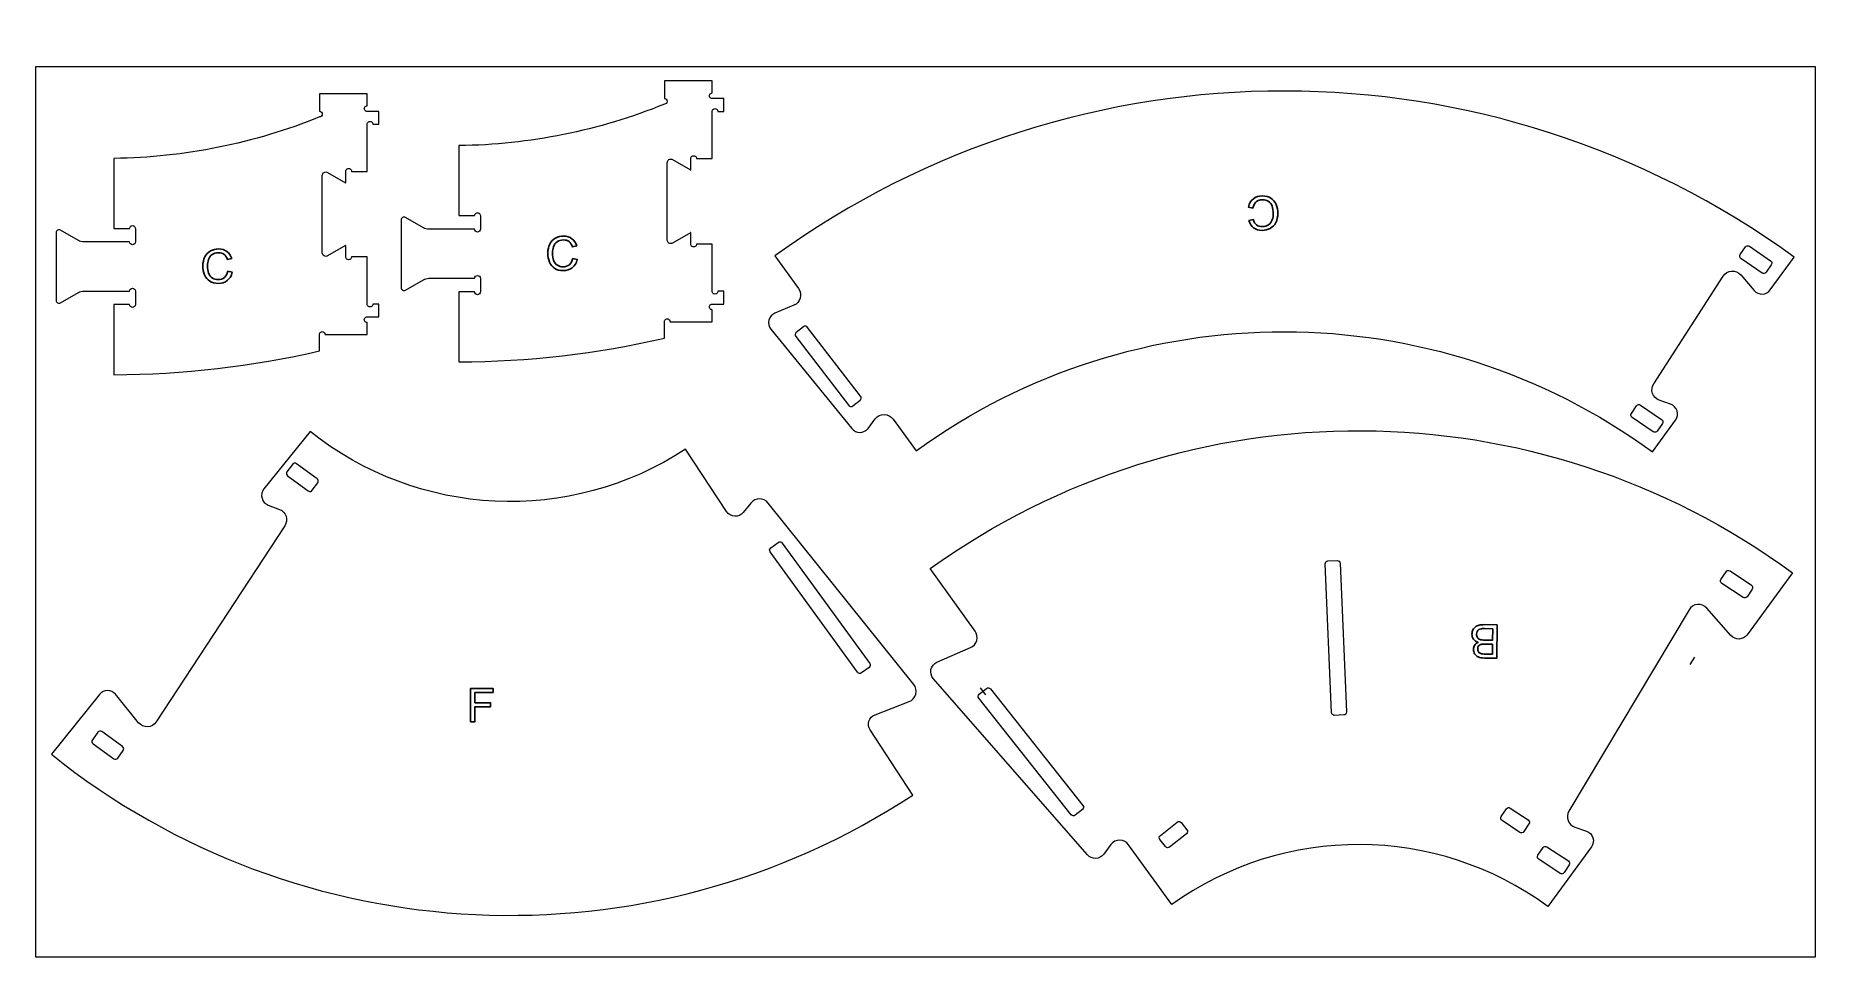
# Model space of a CAD drawing. Header units: centimetres. Extents: x -1475 to -1225, y -1469 to -1338.
import ezdxf

# ---------------------------------------------------------------- set-up
doc = ezdxf.new("R2010")
doc.units = ezdxf.units.CM
doc.header["$MEASUREMENT"] = 0
for name, color, linetype in [('decoupe', 7, 'Continuous'), ('lettres', 7, 'Continuous'), ('planche', 7, 'Continuous'), ('trous', 7, 'Continuous')]:
    doc.layers.add(name, color=color, linetype=linetype)

msp = doc.modelspace()

# ---------------------------------------------------------------- linework, layer by layer
at = {"layer": 'decoupe', "color": 5, "lineweight": 9}
for points, knots in [([(-1233.57813, -1373.92098), (-1233.57813, -1373.92098), (-1235.45467, -1371.72755), (-1235.45467, -1371.72755), (-1235.77301, -1371.35544), (-1236.24844, -1371.15568), (-1236.73706, -1371.18874), (-1237.22569, -1371.2218), (-1237.66987, -1371.48382), (-1237.9352, -1371.89537), (-1237.9352, -1371.89537), (-1247.68501, -1387.0205), (-1247.68501, -1387.0205), (-1247.94184, -1387.41894), (-1248.00232, -1387.91302), (-1247.84895, -1388.36159), (-1247.69558, -1388.81017), (-1247.34549, -1389.16396), (-1246.89848, -1389.32186), (-1246.89848, -1389.32186), (-1245.30577, -1389.8843), (-1245.30577, -1389.8843), (-1244.87397, -1390.03684), (-1244.53956, -1390.38445), (-1244.40383, -1390.82185), (-1244.26811, -1391.25936), (-1244.34704, -1391.73518), (-1244.61673, -1392.10536), (-1244.61673, -1392.10536), (-1247.86106, -1396.55869), (-1247.86106, -1396.55869), (-1278.67908, -1374.13394), (-1320.42539, -1374.07994), (-1351.30133, -1396.42488), (-1351.30133, -1396.42488), (-1354.53413, -1391.96317), (-1354.53413, -1391.96317), (-1354.82142, -1391.56671), (-1355.27913, -1391.32932), (-1355.76864, -1391.32276), (-1356.25814, -1391.3162), (-1356.72203, -1391.54136), (-1357.01975, -1391.9301), (-1357.01975, -1391.9301), (-1358.04686, -1393.27088), (-1358.04686, -1393.27088), (-1358.31653, -1393.62294), (-1358.73253, -1393.83224), (-1359.17592, -1393.83899), (-1359.61943, -1393.84574), (-1360.04152, -1393.64918), (-1360.3218, -1393.30547), (-1360.3218, -1393.30547), (-1371.69366, -1379.35896), (-1371.69366, -1379.35896), (-1371.98321, -1379.00385), (-1372.08787, -1378.53291), (-1371.9761, -1378.08863), (-1371.86422, -1377.64446), (-1371.54899, -1377.2791), (-1371.12594, -1377.10351), (-1371.12594, -1377.10351), (-1368.46003, -1375.99664), (-1368.46003, -1375.99664), (-1368.02199, -1375.81479), (-1367.69142, -1375.44248), (-1367.56267, -1374.98613), (-1367.4338, -1374.5299), (-1367.52101, -1374.0397), (-1367.79914, -1373.65568), (-1367.79914, -1373.65568), (-1371.13308, -1369.05441), (-1371.13308, -1369.05441), (-1328.39683, -1338.12626), (-1270.61465, -1338.201), (-1227.95857, -1369.23973), (-1227.95857, -1369.23973), (-1231.3044, -1373.83224), (-1231.3044, -1373.83224), (-1231.5656, -1374.19082), (-1231.9765, -1374.41), (-1232.41978, -1374.42732), (-1232.86296, -1374.44464), (-1233.28983, -1374.25807), (-1233.57813, -1373.92098)], [0, 0, 0, 0, 0.035714286, 0.035714286, 0.035714286, 0.071428571, 0.071428571, 0.071428571, 0.107142857, 0.107142857, 0.107142857, 0.142857143, 0.142857143, 0.142857143, 0.178571429, 0.178571429, 0.178571429, 0.214285714, 0.214285714, 0.214285714, 0.25, 0.25, 0.25, 0.285714286, 0.285714286, 0.285714286, 0.321428571, 0.321428571, 0.321428571, 0.357142857, 0.357142857, 0.357142857, 0.392857143, 0.392857143, 0.392857143, 0.428571429, 0.428571429, 0.428571429, 0.464285714, 0.464285714, 0.464285714, 0.5, 0.5, 0.5, 0.535714286, 0.535714286, 0.535714286, 0.571428571, 0.571428571, 0.571428571, 0.607142857, 0.607142857, 0.607142857, 0.642857143, 0.642857143, 0.642857143, 0.678571429, 0.678571429, 0.678571429, 0.714285714, 0.714285714, 0.714285714, 0.75, 0.75, 0.75, 0.785714286, 0.785714286, 0.785714286, 0.821428571, 0.821428571, 0.821428571, 0.857142857, 0.857142857, 0.857142857, 0.892857143, 0.892857143, 0.892857143, 0.928571429, 0.928571429, 0.928571429, 0.964285714, 0.964285714, 0.964285714, 1, 1, 1, 1]), ([(-1412.49992, -1365.30518), (-1412.49992, -1365.30518), (-1412.49992, -1363.40512), (-1412.49992, -1363.40512), (-1412.49992, -1363.2622), (-1412.57614, -1363.13021), (-1412.69988, -1363.05876), (-1412.82363, -1362.9873), (-1412.97607, -1362.9873), (-1413.09981, -1363.05876), (-1413.22367, -1363.13021), (-1413.29989, -1363.2622), (-1413.29989, -1363.40512), (-1413.29989, -1363.40512), (-1415.49984, -1363.40512), (-1415.49984, -1363.40512), (-1415.49984, -1363.40512), (-1415.49984, -1353.57147), (-1415.49984, -1353.57147), (-1405.60391, -1353.45517), (-1395.81779, -1351.48214), (-1386.64991, -1347.75487), (-1386.42904, -1347.75487), (-1386.24987, -1347.57582), (-1386.24987, -1347.35495), (-1386.24987, -1347.13395), (-1386.42904, -1346.9549), (-1386.64991, -1346.9549), (-1386.64991, -1346.9549), (-1386.64991, -1344.49945), (-1386.64991, -1344.49945), (-1386.64991, -1344.49945), (-1379.93586, -1344.49945), (-1379.93586, -1344.49945), (-1379.93586, -1344.49945), (-1379.93586, -1346.17945), (-1379.93586, -1346.17945), (-1380.07877, -1346.17945), (-1380.21077, -1346.25567), (-1380.28222, -1346.37953), (-1380.35368, -1346.50327), (-1380.35368, -1346.65571), (-1380.28222, -1346.77946), (-1380.21077, -1346.9032), (-1380.07877, -1346.97953), (-1379.93586, -1346.97953), (-1379.93586, -1346.97953), (-1378.28584, -1346.97953), (-1378.28584, -1346.97953), (-1378.28584, -1346.97953), (-1378.28584, -1348.77944), (-1378.28584, -1348.77944), (-1378.28584, -1348.77944), (-1379.13589, -1348.77944), (-1379.13589, -1348.77944), (-1379.13589, -1348.63652), (-1379.21211, -1348.50453), (-1379.33585, -1348.43307), (-1379.4596, -1348.36162), (-1379.61204, -1348.36162), (-1379.73578, -1348.43307), (-1379.85964, -1348.50453), (-1379.93586, -1348.63652), (-1379.93586, -1348.77944), (-1379.93586, -1348.77944), (-1379.93586, -1355.39949), (-1379.93586, -1355.39949), (-1379.93586, -1355.39949), (-1382.13581, -1355.39949), (-1382.13581, -1355.39949), (-1382.13581, -1355.25658), (-1382.21203, -1355.12447), (-1382.33577, -1355.05301), (-1382.45963, -1354.98156), (-1382.61207, -1354.98156), (-1382.73581, -1355.05301), (-1382.85956, -1355.12447), (-1382.93578, -1355.25658), (-1382.93578, -1355.39949), (-1382.93578, -1355.39949), (-1382.93578, -1357.01768), (-1382.93578, -1357.01768), (-1382.93578, -1357.01768), (-1382.95994, -1357.00466), (-1382.95994, -1357.00466), (-1382.95994, -1357.00466), (-1382.98388, -1356.99118), (-1382.98388, -1356.99118), (-1382.98388, -1356.99118), (-1385.49998, -1355.53857), (-1385.49998, -1355.53857), (-1385.65463, -1355.44922), (-1385.84518, -1355.44922), (-1385.99995, -1355.53857), (-1386.15459, -1355.62781), (-1386.24987, -1355.79291), (-1386.24987, -1355.97161), (-1386.24987, -1355.97161), (-1386.24987, -1366.82739), (-1386.24987, -1366.82739), (-1386.24987, -1367.00597), (-1386.15459, -1367.17108), (-1385.99995, -1367.26031), (-1385.84518, -1367.34966), (-1385.65463, -1367.34966), (-1385.49998, -1367.26031), (-1385.49998, -1367.26031), (-1382.98388, -1365.8077), (-1382.98388, -1365.8077), (-1382.98388, -1365.8077), (-1382.95994, -1365.79422), (-1382.95994, -1365.79422), (-1382.95994, -1365.79422), (-1382.93578, -1365.78121), (-1382.93578, -1365.78121), (-1382.93578, -1365.78121), (-1382.93578, -1367.39939), (-1382.93578, -1367.39939), (-1382.93578, -1367.5423), (-1382.85956, -1367.67441), (-1382.73581, -1367.74587), (-1382.61207, -1367.81733), (-1382.45963, -1367.81733), (-1382.33589, -1367.74587), (-1382.21203, -1367.67441), (-1382.13581, -1367.5423), (-1382.13581, -1367.39939), (-1382.13581, -1367.39939), (-1379.93586, -1367.39939), (-1379.93586, -1367.39939), (-1379.93586, -1367.39939), (-1379.93586, -1374.01945), (-1379.93586, -1374.01945), (-1379.93586, -1374.16236), (-1379.85964, -1374.29435), (-1379.73578, -1374.36581), (-1379.61204, -1374.43727), (-1379.4596, -1374.43727), (-1379.33585, -1374.36581), (-1379.21211, -1374.29435), (-1379.13589, -1374.16236), (-1379.13589, -1374.01945), (-1379.13589, -1374.01945), (-1378.28584, -1374.01945), (-1378.28584, -1374.01945), (-1378.28584, -1374.01945), (-1378.28584, -1375.81947), (-1378.28584, -1375.81947), (-1378.28584, -1375.81947), (-1379.93586, -1375.81947), (-1379.93586, -1375.81947), (-1380.07877, -1375.81947), (-1380.21077, -1375.89569), (-1380.28222, -1376.01943), (-1380.35368, -1376.14317), (-1380.35368, -1376.29561), (-1380.28222, -1376.41947), (-1380.21077, -1376.54321), (-1380.07877, -1376.61944), (-1379.93586, -1376.61944), (-1379.93586, -1376.61944), (-1379.93586, -1378.29943), (-1379.93586, -1378.29943), (-1379.93586, -1378.29943), (-1385.84994, -1378.29943), (-1385.84994, -1378.29943), (-1385.84994, -1378.15652), (-1385.92616, -1378.02441), (-1386.04991, -1377.95295), (-1386.17365, -1377.88149), (-1386.32621, -1377.88149), (-1386.44995, -1377.95295), (-1386.57369, -1378.02441), (-1386.64991, -1378.15652), (-1386.64991, -1378.29943), (-1386.64991, -1378.29943), (-1386.64991, -1380.59686), (-1386.64991, -1380.59686), (-1396.11094, -1382.78867), (-1405.78831, -1383.90956), (-1415.49984, -1383.93861), (-1415.49984, -1383.93861), (-1415.49984, -1374.10508), (-1415.49984, -1374.10508), (-1415.49984, -1374.10508), (-1413.29989, -1374.10508), (-1413.29989, -1374.10508), (-1413.29989, -1374.32596), (-1413.12073, -1374.50512), (-1412.89985, -1374.50512), (-1412.67897, -1374.50512), (-1412.49992, -1374.32607), (-1412.49992, -1374.10508), (-1412.49992, -1374.10508), (-1412.49992, -1372.20514), (-1412.49992, -1372.20514), (-1412.49992, -1371.98414), (-1412.67897, -1371.80509), (-1412.89985, -1371.80509), (-1413.12073, -1371.80509), (-1413.29989, -1371.98414), (-1413.29989, -1372.20514), (-1413.29989, -1372.20514), (-1419.74799, -1372.20514), (-1419.74799, -1372.20514), (-1420.01127, -1372.20514), (-1420.26991, -1372.27439), (-1420.49788, -1372.40603), (-1420.49788, -1372.40603), (-1423.01398, -1373.85864), (-1423.01398, -1373.85864), (-1423.13772, -1373.9301), (-1423.29016, -1373.9301), (-1423.4139, -1373.85864), (-1423.53776, -1373.78718), (-1423.61398, -1373.65519), (-1423.61398, -1373.51228), (-1423.61398, -1373.51228), (-1423.61398, -1363.99792), (-1423.61398, -1363.99792), (-1423.61398, -1363.85501), (-1423.53776, -1363.72301), (-1423.4139, -1363.65156), (-1423.29016, -1363.5801), (-1423.13772, -1363.5801), (-1423.01398, -1363.65156), (-1423.01398, -1363.65156), (-1420.49788, -1365.10417), (-1420.49788, -1365.10417), (-1420.26991, -1365.23581), (-1420.01127, -1365.30506), (-1419.74799, -1365.30506), (-1419.74799, -1365.30506), (-1415.64984, -1365.30506), (-1415.64984, -1365.30506), (-1415.64984, -1365.30506), (-1413.29989, -1365.30506), (-1413.29989, -1365.30506), (-1413.29989, -1365.52606), (-1413.12073, -1365.7051), (-1412.89985, -1365.7051), (-1412.67897, -1365.7051), (-1412.49992, -1365.52606), (-1412.49992, -1365.30518)], [0, 0, 0, 0, 0.012345679, 0.012345679, 0.012345679, 0.024691358, 0.024691358, 0.024691358, 0.037037037, 0.037037037, 0.037037037, 0.049382716, 0.049382716, 0.049382716, 0.061728395, 0.061728395, 0.061728395, 0.074074074, 0.074074074, 0.074074074, 0.086419753, 0.086419753, 0.086419753, 0.098765432, 0.098765432, 0.098765432, 0.111111111, 0.111111111, 0.111111111, 0.12345679, 0.12345679, 0.12345679, 0.135802469, 0.135802469, 0.135802469, 0.148148148, 0.148148148, 0.148148148, 0.160493827, 0.160493827, 0.160493827, 0.172839506, 0.172839506, 0.172839506, 0.185185185, 0.185185185, 0.185185185, 0.197530864, 0.197530864, 0.197530864, 0.209876543, 0.209876543, 0.209876543, 0.222222222, 0.222222222, 0.222222222, 0.234567901, 0.234567901, 0.234567901, 0.24691358, 0.24691358, 0.24691358, 0.259259259, 0.259259259, 0.259259259, 0.271604938, 0.271604938, 0.271604938, 0.283950617, 0.283950617, 0.283950617, 0.296296296, 0.296296296, 0.296296296, 0.308641975, 0.308641975, 0.308641975, 0.320987654, 0.320987654, 0.320987654, 0.333333333, 0.333333333, 0.333333333, 0.345679012, 0.345679012, 0.345679012, 0.358024691, 0.358024691, 0.358024691, 0.37037037, 0.37037037, 0.37037037, 0.382716049, 0.382716049, 0.382716049, 0.395061728, 0.395061728, 0.395061728, 0.407407407, 0.407407407, 0.407407407, 0.419753086, 0.419753086, 0.419753086, 0.432098765, 0.432098765, 0.432098765, 0.444444444, 0.444444444, 0.444444444, 0.456790123, 0.456790123, 0.456790123, 0.469135802, 0.469135802, 0.469135802, 0.481481481, 0.481481481, 0.481481481, 0.49382716, 0.49382716, 0.49382716, 0.50617284, 0.50617284, 0.50617284, 0.518518519, 0.518518519, 0.518518519, 0.530864198, 0.530864198, 0.530864198, 0.543209877, 0.543209877, 0.543209877, 0.555555556, 0.555555556, 0.555555556, 0.567901235, 0.567901235, 0.567901235, 0.580246914, 0.580246914, 0.580246914, 0.592592593, 0.592592593, 0.592592593, 0.604938272, 0.604938272, 0.604938272, 0.617283951, 0.617283951, 0.617283951, 0.62962963, 0.62962963, 0.62962963, 0.641975309, 0.641975309, 0.641975309, 0.654320988, 0.654320988, 0.654320988, 0.666666667, 0.666666667, 0.666666667, 0.679012346, 0.679012346, 0.679012346, 0.691358025, 0.691358025, 0.691358025, 0.703703704, 0.703703704, 0.703703704, 0.716049383, 0.716049383, 0.716049383, 0.728395062, 0.728395062, 0.728395062, 0.740740741, 0.740740741, 0.740740741, 0.75308642, 0.75308642, 0.75308642, 0.765432099, 0.765432099, 0.765432099, 0.777777778, 0.777777778, 0.777777778, 0.790123457, 0.790123457, 0.790123457, 0.802469136, 0.802469136, 0.802469136, 0.814814815, 0.814814815, 0.814814815, 0.827160494, 0.827160494, 0.827160494, 0.839506173, 0.839506173, 0.839506173, 0.851851852, 0.851851852, 0.851851852, 0.864197531, 0.864197531, 0.864197531, 0.87654321, 0.87654321, 0.87654321, 0.888888889, 0.888888889, 0.888888889, 0.901234568, 0.901234568, 0.901234568, 0.913580247, 0.913580247, 0.913580247, 0.925925926, 0.925925926, 0.925925926, 0.938271605, 0.938271605, 0.938271605, 0.950617284, 0.950617284, 0.950617284, 0.962962963, 0.962962963, 0.962962963, 0.975308642, 0.975308642, 0.975308642, 0.987654321, 0.987654321, 0.987654321, 1, 1, 1, 1]), ([(-1460.95948, -1367.10181), (-1460.95948, -1367.10181), (-1460.95948, -1365.20175), (-1460.95948, -1365.20175), (-1460.95948, -1365.05883), (-1461.0357, -1364.92684), (-1461.15944, -1364.85539), (-1461.28319, -1364.78393), (-1461.43563, -1364.78393), (-1461.55937, -1364.85539), (-1461.68323, -1364.92684), (-1461.75945, -1365.05883), (-1461.75945, -1365.20175), (-1461.75945, -1365.20175), (-1463.9594, -1365.20175), (-1463.9594, -1365.20175), (-1463.9594, -1365.20175), (-1463.9594, -1355.3681), (-1463.9594, -1355.3681), (-1454.06347, -1355.2518), (-1444.27735, -1353.27877), (-1435.10947, -1349.5515), (-1434.8886, -1349.5515), (-1434.70943, -1349.37245), (-1434.70943, -1349.15158), (-1434.70943, -1348.93058), (-1434.8886, -1348.75153), (-1435.10947, -1348.75153), (-1435.10947, -1348.75153), (-1435.10947, -1346.29608), (-1435.10947, -1346.29608), (-1435.10947, -1346.29608), (-1428.39542, -1346.29608), (-1428.39542, -1346.29608), (-1428.39542, -1346.29608), (-1428.39542, -1347.97608), (-1428.39542, -1347.97608), (-1428.53833, -1347.97608), (-1428.67033, -1348.0523), (-1428.74178, -1348.17616), (-1428.81324, -1348.2999), (-1428.81324, -1348.45234), (-1428.74178, -1348.57609), (-1428.67033, -1348.69983), (-1428.53833, -1348.77616), (-1428.39542, -1348.77616), (-1428.39542, -1348.77616), (-1426.7454, -1348.77616), (-1426.7454, -1348.77616), (-1426.7454, -1348.77616), (-1426.7454, -1350.57607), (-1426.7454, -1350.57607), (-1426.7454, -1350.57607), (-1427.59545, -1350.57607), (-1427.59545, -1350.57607), (-1427.59545, -1350.43315), (-1427.67167, -1350.30116), (-1427.79541, -1350.2297), (-1427.91916, -1350.15825), (-1428.0716, -1350.15825), (-1428.19534, -1350.2297), (-1428.3192, -1350.30116), (-1428.39542, -1350.43315), (-1428.39542, -1350.57607), (-1428.39542, -1350.57607), (-1428.39542, -1357.19612), (-1428.39542, -1357.19612), (-1428.39542, -1357.19612), (-1430.59537, -1357.19612), (-1430.59537, -1357.19612), (-1430.59537, -1357.05321), (-1430.67159, -1356.9211), (-1430.79533, -1356.84964), (-1430.91919, -1356.77819), (-1431.07163, -1356.77819), (-1431.19537, -1356.84964), (-1431.31912, -1356.9211), (-1431.39534, -1357.05321), (-1431.39534, -1357.19612), (-1431.39534, -1357.19612), (-1431.39534, -1358.81431), (-1431.39534, -1358.81431), (-1431.39534, -1358.81431), (-1431.4195, -1358.80129), (-1431.4195, -1358.80129), (-1431.4195, -1358.80129), (-1431.44344, -1358.78781), (-1431.44344, -1358.78781), (-1431.44344, -1358.78781), (-1433.95954, -1357.3352), (-1433.95954, -1357.3352), (-1434.11419, -1357.24585), (-1434.30474, -1357.24585), (-1434.45951, -1357.3352), (-1434.61415, -1357.42444), (-1434.70943, -1357.58954), (-1434.70943, -1357.76824), (-1434.70943, -1357.76824), (-1434.70943, -1368.62402), (-1434.70943, -1368.62402), (-1434.70943, -1368.8026), (-1434.61415, -1368.96771), (-1434.45951, -1369.05694), (-1434.30474, -1369.14629), (-1434.11419, -1369.14629), (-1433.95954, -1369.05694), (-1433.95954, -1369.05694), (-1431.44344, -1367.60433), (-1431.44344, -1367.60433), (-1431.44344, -1367.60433), (-1431.4195, -1367.59085), (-1431.4195, -1367.59085), (-1431.4195, -1367.59085), (-1431.39534, -1367.57784), (-1431.39534, -1367.57784), (-1431.39534, -1367.57784), (-1431.39534, -1369.19602), (-1431.39534, -1369.19602), (-1431.39534, -1369.33893), (-1431.31912, -1369.47104), (-1431.19537, -1369.5425), (-1431.07163, -1369.61396), (-1430.91919, -1369.61396), (-1430.79545, -1369.5425), (-1430.67159, -1369.47104), (-1430.59537, -1369.33893), (-1430.59537, -1369.19602), (-1430.59537, -1369.19602), (-1428.39542, -1369.19602), (-1428.39542, -1369.19602), (-1428.39542, -1369.19602), (-1428.39542, -1375.81608), (-1428.39542, -1375.81608), (-1428.39542, -1375.95899), (-1428.3192, -1376.09098), (-1428.19534, -1376.16244), (-1428.0716, -1376.2339), (-1427.91916, -1376.2339), (-1427.79541, -1376.16244), (-1427.67167, -1376.09098), (-1427.59545, -1375.95899), (-1427.59545, -1375.81608), (-1427.59545, -1375.81608), (-1426.7454, -1375.81608), (-1426.7454, -1375.81608), (-1426.7454, -1375.81608), (-1426.7454, -1377.6161), (-1426.7454, -1377.6161), (-1426.7454, -1377.6161), (-1428.39542, -1377.6161), (-1428.39542, -1377.6161), (-1428.53833, -1377.6161), (-1428.67033, -1377.69232), (-1428.74178, -1377.81606), (-1428.81324, -1377.9398), (-1428.81324, -1378.09224), (-1428.74178, -1378.2161), (-1428.67033, -1378.33984), (-1428.53833, -1378.41607), (-1428.39542, -1378.41607), (-1428.39542, -1378.41607), (-1428.39542, -1380.09606), (-1428.39542, -1380.09606), (-1428.39542, -1380.09606), (-1434.3095, -1380.09606), (-1434.3095, -1380.09606), (-1434.3095, -1379.95315), (-1434.38572, -1379.82104), (-1434.50947, -1379.74958), (-1434.63321, -1379.67812), (-1434.78577, -1379.67812), (-1434.90951, -1379.74958), (-1435.03325, -1379.82104), (-1435.10947, -1379.95315), (-1435.10947, -1380.09606), (-1435.10947, -1380.09606), (-1435.10947, -1382.39349), (-1435.10947, -1382.39349), (-1444.5705, -1384.5853), (-1454.24787, -1385.70619), (-1463.9594, -1385.73524), (-1463.9594, -1385.73524), (-1463.9594, -1375.90171), (-1463.9594, -1375.90171), (-1463.9594, -1375.90171), (-1461.75945, -1375.90171), (-1461.75945, -1375.90171), (-1461.75945, -1376.12259), (-1461.58029, -1376.30175), (-1461.35941, -1376.30175), (-1461.13853, -1376.30175), (-1460.95948, -1376.1227), (-1460.95948, -1375.90171), (-1460.95948, -1375.90171), (-1460.95948, -1374.00177), (-1460.95948, -1374.00177), (-1460.95948, -1373.78077), (-1461.13853, -1373.60172), (-1461.35941, -1373.60172), (-1461.58029, -1373.60172), (-1461.75945, -1373.78077), (-1461.75945, -1374.00177), (-1461.75945, -1374.00177), (-1468.20755, -1374.00177), (-1468.20755, -1374.00177), (-1468.47083, -1374.00177), (-1468.72947, -1374.07102), (-1468.95744, -1374.20266), (-1468.95744, -1374.20266), (-1471.47354, -1375.65527), (-1471.47354, -1375.65527), (-1471.59728, -1375.72673), (-1471.74972, -1375.72673), (-1471.87346, -1375.65527), (-1471.99732, -1375.58381), (-1472.07354, -1375.45182), (-1472.07354, -1375.30891), (-1472.07354, -1375.30891), (-1472.07354, -1365.79455), (-1472.07354, -1365.79455), (-1472.07354, -1365.65164), (-1471.99732, -1365.51964), (-1471.87346, -1365.44819), (-1471.74972, -1365.37673), (-1471.59728, -1365.37673), (-1471.47354, -1365.44819), (-1471.47354, -1365.44819), (-1468.95744, -1366.9008), (-1468.95744, -1366.9008), (-1468.72947, -1367.03244), (-1468.47083, -1367.10169), (-1468.20755, -1367.10169), (-1468.20755, -1367.10169), (-1464.1094, -1367.10169), (-1464.1094, -1367.10169), (-1464.1094, -1367.10169), (-1461.75945, -1367.10169), (-1461.75945, -1367.10169), (-1461.75945, -1367.32269), (-1461.58029, -1367.50173), (-1461.35941, -1367.50173), (-1461.13853, -1367.50173), (-1460.95948, -1367.32269), (-1460.95948, -1367.10181)], [0, 0, 0, 0, 0.012345679, 0.012345679, 0.012345679, 0.024691358, 0.024691358, 0.024691358, 0.037037037, 0.037037037, 0.037037037, 0.049382716, 0.049382716, 0.049382716, 0.061728395, 0.061728395, 0.061728395, 0.074074074, 0.074074074, 0.074074074, 0.086419753, 0.086419753, 0.086419753, 0.098765432, 0.098765432, 0.098765432, 0.111111111, 0.111111111, 0.111111111, 0.12345679, 0.12345679, 0.12345679, 0.135802469, 0.135802469, 0.135802469, 0.148148148, 0.148148148, 0.148148148, 0.160493827, 0.160493827, 0.160493827, 0.172839506, 0.172839506, 0.172839506, 0.185185185, 0.185185185, 0.185185185, 0.197530864, 0.197530864, 0.197530864, 0.209876543, 0.209876543, 0.209876543, 0.222222222, 0.222222222, 0.222222222, 0.234567901, 0.234567901, 0.234567901, 0.24691358, 0.24691358, 0.24691358, 0.259259259, 0.259259259, 0.259259259, 0.271604938, 0.271604938, 0.271604938, 0.283950617, 0.283950617, 0.283950617, 0.296296296, 0.296296296, 0.296296296, 0.308641975, 0.308641975, 0.308641975, 0.320987654, 0.320987654, 0.320987654, 0.333333333, 0.333333333, 0.333333333, 0.345679012, 0.345679012, 0.345679012, 0.358024691, 0.358024691, 0.358024691, 0.37037037, 0.37037037, 0.37037037, 0.382716049, 0.382716049, 0.382716049, 0.395061728, 0.395061728, 0.395061728, 0.407407407, 0.407407407, 0.407407407, 0.419753086, 0.419753086, 0.419753086, 0.432098765, 0.432098765, 0.432098765, 0.444444444, 0.444444444, 0.444444444, 0.456790123, 0.456790123, 0.456790123, 0.469135802, 0.469135802, 0.469135802, 0.481481481, 0.481481481, 0.481481481, 0.49382716, 0.49382716, 0.49382716, 0.50617284, 0.50617284, 0.50617284, 0.518518519, 0.518518519, 0.518518519, 0.530864198, 0.530864198, 0.530864198, 0.543209877, 0.543209877, 0.543209877, 0.555555556, 0.555555556, 0.555555556, 0.567901235, 0.567901235, 0.567901235, 0.580246914, 0.580246914, 0.580246914, 0.592592593, 0.592592593, 0.592592593, 0.604938272, 0.604938272, 0.604938272, 0.617283951, 0.617283951, 0.617283951, 0.62962963, 0.62962963, 0.62962963, 0.641975309, 0.641975309, 0.641975309, 0.654320988, 0.654320988, 0.654320988, 0.666666667, 0.666666667, 0.666666667, 0.679012346, 0.679012346, 0.679012346, 0.691358025, 0.691358025, 0.691358025, 0.703703704, 0.703703704, 0.703703704, 0.716049383, 0.716049383, 0.716049383, 0.728395062, 0.728395062, 0.728395062, 0.740740741, 0.740740741, 0.740740741, 0.75308642, 0.75308642, 0.75308642, 0.765432099, 0.765432099, 0.765432099, 0.777777778, 0.777777778, 0.777777778, 0.790123457, 0.790123457, 0.790123457, 0.802469136, 0.802469136, 0.802469136, 0.814814815, 0.814814815, 0.814814815, 0.827160494, 0.827160494, 0.827160494, 0.839506173, 0.839506173, 0.839506173, 0.851851852, 0.851851852, 0.851851852, 0.864197531, 0.864197531, 0.864197531, 0.87654321, 0.87654321, 0.87654321, 0.888888889, 0.888888889, 0.888888889, 0.901234568, 0.901234568, 0.901234568, 0.913580247, 0.913580247, 0.913580247, 0.925925926, 0.925925926, 0.925925926, 0.938271605, 0.938271605, 0.938271605, 0.950617284, 0.950617284, 0.950617284, 0.962962963, 0.962962963, 0.962962963, 0.975308642, 0.975308642, 0.975308642, 0.987654321, 0.987654321, 0.987654321, 1, 1, 1, 1]), ([(-1262.56757, -1460.40187), (-1262.56757, -1460.40187), (-1256.43865, -1452.05201), (-1256.43865, -1452.05201), (-1256.16471, -1451.67898), (-1256.08544, -1451.19752), (-1256.22516, -1450.75635), (-1256.36488, -1450.31507), (-1256.70688, -1449.96704), (-1257.14548, -1449.81966), (-1257.14548, -1449.81966), (-1258.74445, -1449.28215), (-1258.74445, -1449.28215), (-1259.18873, -1449.13288), (-1259.54157, -1448.79049), (-1259.70418, -1448.35084), (-1259.86692, -1447.91131), (-1259.82189, -1447.42166), (-1259.58185, -1447.01907), (-1259.58185, -1447.01907), (-1242.72019, -1418.74366), (-1242.72019, -1418.74366), (-1242.46656, -1418.31847), (-1242.02519, -1418.04002), (-1241.53219, -1417.9942), (-1241.03932, -1417.94839), (-1240.55411, -1418.14084), (-1240.22663, -1418.51205), (-1240.22663, -1418.51205), (-1236.82856, -1422.36352), (-1236.82856, -1422.36352), (-1236.53829, -1422.69259), (-1236.1146, -1422.87243), (-1235.67623, -1422.85284), (-1235.23786, -1422.83313), (-1234.83199, -1422.61597), (-1234.57244, -1422.26227), (-1234.57244, -1422.26227), (-1228.18619, -1413.56196), (-1228.18619, -1413.56196), (-1264.17743, -1387.16692), (-1313.06516, -1386.9258), (-1349.31515, -1412.96434), (-1349.31515, -1412.96434), (-1343.00896, -1421.73363), (-1343.00896, -1421.73363), (-1342.73509, -1422.11444), (-1342.64845, -1422.5988), (-1342.77324, -1423.05099), (-1342.89802, -1423.50307), (-1343.22087, -1423.87447), (-1343.65123, -1424.06083), (-1343.65123, -1424.06083), (-1348.36427, -1426.10247), (-1348.36427, -1426.10247), (-1348.78926, -1426.28653), (-1349.10075, -1426.66252), (-1349.20253, -1427.11436), (-1349.30431, -1427.56608), (-1349.18403, -1428.03934), (-1348.8791, -1428.38789), (-1348.8791, -1428.38789), (-1327.19803, -1453.16188), (-1327.19803, -1453.16188), (-1326.90927, -1453.49176), (-1326.48676, -1453.67334), (-1326.04863, -1453.65572), (-1325.6105, -1453.63811), (-1325.20383, -1453.42316), (-1324.94254, -1453.07098), (-1324.94254, -1453.07098), (-1323.93727, -1451.71644), (-1323.93727, -1451.71644), (-1323.64253, -1451.31922), (-1323.1757, -1451.08644), (-1322.68097, -1451.09025), (-1322.18625, -1451.09394), (-1321.723, -1451.33358), (-1321.43424, -1451.73526), (-1321.43424, -1451.73526), (-1315.38703, -1460.14437), (-1315.38703, -1460.14437), (-1299.57661, -1448.80144), (-1278.26664, -1448.90533), (-1262.56757, -1460.40187)], [0, 0, 0, 0, 0.035714286, 0.035714286, 0.035714286, 0.071428571, 0.071428571, 0.071428571, 0.107142857, 0.107142857, 0.107142857, 0.142857143, 0.142857143, 0.142857143, 0.178571429, 0.178571429, 0.178571429, 0.214285714, 0.214285714, 0.214285714, 0.25, 0.25, 0.25, 0.285714286, 0.285714286, 0.285714286, 0.321428571, 0.321428571, 0.321428571, 0.357142857, 0.357142857, 0.357142857, 0.392857143, 0.392857143, 0.392857143, 0.428571429, 0.428571429, 0.428571429, 0.464285714, 0.464285714, 0.464285714, 0.5, 0.5, 0.5, 0.535714286, 0.535714286, 0.535714286, 0.571428571, 0.571428571, 0.571428571, 0.607142857, 0.607142857, 0.607142857, 0.642857143, 0.642857143, 0.642857143, 0.678571429, 0.678571429, 0.678571429, 0.714285714, 0.714285714, 0.714285714, 0.75, 0.75, 0.75, 0.785714286, 0.785714286, 0.785714286, 0.821428571, 0.821428571, 0.821428571, 0.857142857, 0.857142857, 0.857142857, 0.892857143, 0.892857143, 0.892857143, 0.928571429, 0.928571429, 0.928571429, 0.964285714, 0.964285714, 0.964285714, 1, 1, 1, 1]), ([(-1383.66154, -1396.18827), (-1383.66154, -1396.18827), (-1377.89978, -1404.95982), (-1377.89978, -1404.95982), (-1377.64567, -1405.34662), (-1377.22216, -1405.58888), (-1376.75996, -1405.61188), (-1376.29764, -1405.63489), (-1375.85216, -1405.43586), (-1375.56099, -1405.07625), (-1375.56099, -1405.07625), (-1374.49134, -1403.75528), (-1374.49134, -1403.75528), (-1374.19633, -1403.39102), (-1373.75237, -1403.17979), (-1373.28366, -1403.18072), (-1372.81495, -1403.18165), (-1372.3718, -1403.39474), (-1372.0783, -1403.76016), (-1372.0783, -1403.76016), (-1351.62649, -1429.2243), (-1351.62649, -1429.2243), (-1351.3165, -1429.61028), (-1351.20949, -1430.12106), (-1351.33857, -1430.59906), (-1351.46766, -1431.07695), (-1351.81728, -1431.46445), (-1352.27948, -1431.64187), (-1352.27948, -1431.64187), (-1357.06245, -1433.47791), (-1357.06245, -1433.47791), (-1357.47214, -1433.63511), (-1357.78853, -1433.96951), (-1357.92308, -1434.3871), (-1358.05751, -1434.8048), (-1357.99569, -1435.26096), (-1357.75483, -1435.62766), (-1357.75483, -1435.62766), (-1351.75651, -1444.75928), (-1351.75651, -1444.75928), (-1389.07392, -1469.24348), (-1437.90787, -1466.93745), (-1472.75205, -1439.04586), (-1472.75205, -1439.04586), (-1466.00406, -1430.623), (-1466.00406, -1430.623), (-1465.72974, -1430.28059), (-1465.31506, -1430.08085), (-1464.87621, -1430.07969), (-1464.43747, -1430.07853), (-1464.02174, -1430.27617), (-1463.74556, -1430.61719), (-1463.74556, -1430.61719), (-1460.51326, -1434.60867), (-1460.51326, -1434.60867), (-1460.20176, -1434.99338), (-1459.72514, -1435.20624), (-1459.23075, -1435.18126), (-1458.73625, -1435.15639), (-1458.28345, -1434.89671), (-1458.01215, -1434.48261), (-1458.01215, -1434.48261), (-1439.97129, -1406.9447), (-1439.97129, -1406.9447), (-1439.71439, -1406.55256), (-1439.64874, -1406.06537), (-1439.7927, -1405.6192), (-1439.93666, -1405.17315), (-1440.27478, -1404.81621), (-1440.71235, -1404.6482), (-1440.71235, -1404.6482), (-1442.28708, -1404.04378), (-1442.28708, -1404.04378), (-1442.71919, -1403.87786), (-1443.04615, -1403.5157), (-1443.1671, -1403.06894), (-1443.28806, -1402.62231), (-1443.18848, -1402.14465), (-1442.89905, -1401.78342), (-1442.89905, -1401.78342), (-1436.42295, -1393.69994), (-1436.42295, -1393.69994), (-1421.22236, -1405.84624), (-1399.93782, -1406.85012), (-1383.66154, -1396.18827)], [0, 0, 0, 0, 0.035714286, 0.035714286, 0.035714286, 0.071428571, 0.071428571, 0.071428571, 0.107142857, 0.107142857, 0.107142857, 0.142857143, 0.142857143, 0.142857143, 0.178571429, 0.178571429, 0.178571429, 0.214285714, 0.214285714, 0.214285714, 0.25, 0.25, 0.25, 0.285714286, 0.285714286, 0.285714286, 0.321428571, 0.321428571, 0.321428571, 0.357142857, 0.357142857, 0.357142857, 0.392857143, 0.392857143, 0.392857143, 0.428571429, 0.428571429, 0.428571429, 0.464285714, 0.464285714, 0.464285714, 0.5, 0.5, 0.5, 0.535714286, 0.535714286, 0.535714286, 0.571428571, 0.571428571, 0.571428571, 0.607142857, 0.607142857, 0.607142857, 0.642857143, 0.642857143, 0.642857143, 0.678571429, 0.678571429, 0.678571429, 0.714285714, 0.714285714, 0.714285714, 0.75, 0.75, 0.75, 0.785714286, 0.785714286, 0.785714286, 0.821428571, 0.821428571, 0.821428571, 0.857142857, 0.857142857, 0.857142857, 0.892857143, 0.892857143, 0.892857143, 0.928571429, 0.928571429, 0.928571429, 0.964285714, 0.964285714, 0.964285714, 1, 1, 1, 1])]:
    msp.add_open_spline(points, degree=3, knots=knots, dxfattribs=at)
at = {"layer": 'lettres', "color": 230}
for points, knots in [([(-1303.999, -1362.35278), (-1303.999, -1362.35278), (-1304.61804, -1362.1939), (-1304.61804, -1362.1939), (-1304.48655, -1361.68604), (-1304.25166, -1361.29823), (-1303.91335, -1361.03157), (-1303.57504, -1360.766), (-1303.16278, -1360.63352), (-1302.67437, -1360.63524), (-1302.1696, -1360.63699), (-1301.75982, -1360.74), (-1301.44393, -1360.94646), (-1301.12913, -1361.15291), (-1300.88858, -1361.45194), (-1300.72556, -1361.84136), (-1300.56144, -1362.23186), (-1300.48021, -1362.6506), (-1300.48188, -1363.09758), (-1300.48251, -1363.5849), (-1300.57791, -1364.00996), (-1300.7648, -1364.37276), (-1300.95279, -1364.73554), (-1301.21807, -1365.00993), (-1301.56281, -1365.1981), (-1301.90755, -1365.38516), (-1302.28597, -1365.47843), (-1302.69916, -1365.47681), (-1303.16795, -1365.47511), (-1303.56136, -1365.35468), (-1303.87939, -1365.11551), (-1304.19851, -1364.87635), (-1304.41938, -1364.54028), (-1304.54419, -1364.10731), (-1304.54419, -1364.10731), (-1303.9335, -1363.96528), (-1303.9335, -1363.96528), (-1303.82601, -1364.30665), (-1303.66934, -1364.55542), (-1303.46349, -1364.71159), (-1303.25765, -1364.86775), (-1302.9972, -1364.94549), (-1302.68431, -1364.94698), (-1302.32454, -1364.94745), (-1302.02354, -1364.86281), (-1301.78129, -1364.69086), (-1301.53904, -1364.51893), (-1301.36866, -1364.28803), (-1301.27018, -1363.99816), (-1301.17168, -1363.7072), (-1301.12114, -1363.40747), (-1301.12075, -1363.09894), (-1301.11914, -1362.70102), (-1301.17647, -1362.35316), (-1301.29165, -1362.05539), (-1301.40682, -1361.7587), (-1301.58642, -1361.53607), (-1301.83043, -1361.38858), (-1302.07445, -1361.24), (-1302.34037, -1361.16661), (-1302.62491, -1361.16515), (-1302.97267, -1361.1647), (-1303.26607, -1361.26353), (-1303.50726, -1361.46273), (-1303.74846, -1361.66192), (-1303.91237, -1361.95824), (-1303.999, -1362.35278)], [0, 0, 0, 0, 0.045454545, 0.045454545, 0.045454545, 0.090909091, 0.090909091, 0.090909091, 0.136363636, 0.136363636, 0.136363636, 0.181818182, 0.181818182, 0.181818182, 0.227272727, 0.227272727, 0.227272727, 0.272727273, 0.272727273, 0.272727273, 0.318181818, 0.318181818, 0.318181818, 0.363636364, 0.363636364, 0.363636364, 0.409090909, 0.409090909, 0.409090909, 0.454545455, 0.454545455, 0.454545455, 0.5, 0.5, 0.5, 0.545454545, 0.545454545, 0.545454545, 0.590909091, 0.590909091, 0.590909091, 0.636363636, 0.636363636, 0.636363636, 0.681818182, 0.681818182, 0.681818182, 0.727272727, 0.727272727, 0.727272727, 0.772727273, 0.772727273, 0.772727273, 0.818181818, 0.818181818, 0.818181818, 0.863636364, 0.863636364, 0.863636364, 0.909090909, 0.909090909, 0.909090909, 0.954545455, 0.954545455, 0.954545455, 1, 1, 1, 1]), ([(-1399.50431, -1369.40106), (-1399.50431, -1369.40106), (-1398.88289, -1369.55805), (-1398.88289, -1369.55805), (-1399.01263, -1370.06717), (-1399.24593, -1370.45419), (-1399.5828, -1370.72129), (-1399.91968, -1370.98839), (-1400.33177, -1371.12248), (-1400.81909, -1371.12248), (-1401.32277, -1371.12248), (-1401.73268, -1371.02001), (-1402.04884, -1370.81396), (-1402.365, -1370.609), (-1402.60484, -1370.31137), (-1402.76946, -1369.92217), (-1402.93408, -1369.53188), (-1403.01694, -1369.11433), (-1403.01694, -1368.66735), (-1403.01694, -1368.18003), (-1402.92427, -1367.75485), (-1402.73785, -1367.39181), (-1402.55142, -1367.02878), (-1402.2865, -1366.75296), (-1401.94309, -1366.56435), (-1401.59968, -1366.37575), (-1401.22138, -1366.28199), (-1400.80928, -1366.28199), (-1400.34049, -1366.28199), (-1399.94693, -1366.40082), (-1399.62859, -1366.63958), (-1399.30916, -1366.87833), (-1399.08676, -1367.21302), (-1398.96139, -1367.64474), (-1398.96139, -1367.64474), (-1399.56972, -1367.78865), (-1399.56972, -1367.78865), (-1399.67765, -1367.4485), (-1399.83573, -1367.19994), (-1400.04178, -1367.04513), (-1400.24783, -1366.88923), (-1400.5073, -1366.81183), (-1400.82018, -1366.81183), (-1401.17886, -1366.81183), (-1401.47976, -1366.89795), (-1401.72069, -1367.0702), (-1401.96162, -1367.24246), (-1402.1317, -1367.47467), (-1402.22872, -1367.76466), (-1402.32684, -1368.05575), (-1402.3759, -1368.35555), (-1402.3759, -1368.66408), (-1402.3759, -1369.062), (-1402.31812, -1369.40978), (-1402.20256, -1369.70631), (-1402.087, -1370.00394), (-1401.90711, -1370.22525), (-1401.66291, -1370.37243), (-1401.4187, -1370.5196), (-1401.15488, -1370.59265), (-1400.87033, -1370.59265), (-1400.52365, -1370.59265), (-1400.23147, -1370.49235), (-1399.99163, -1370.29284), (-1399.75179, -1370.09224), (-1399.58935, -1369.79571), (-1399.50431, -1369.40106)], [0, 0, 0, 0, 0.045454545, 0.045454545, 0.045454545, 0.090909091, 0.090909091, 0.090909091, 0.136363636, 0.136363636, 0.136363636, 0.181818182, 0.181818182, 0.181818182, 0.227272727, 0.227272727, 0.227272727, 0.272727273, 0.272727273, 0.272727273, 0.318181818, 0.318181818, 0.318181818, 0.363636364, 0.363636364, 0.363636364, 0.409090909, 0.409090909, 0.409090909, 0.454545455, 0.454545455, 0.454545455, 0.5, 0.5, 0.5, 0.545454545, 0.545454545, 0.545454545, 0.590909091, 0.590909091, 0.590909091, 0.636363636, 0.636363636, 0.636363636, 0.681818182, 0.681818182, 0.681818182, 0.727272727, 0.727272727, 0.727272727, 0.772727273, 0.772727273, 0.772727273, 0.818181818, 0.818181818, 0.818181818, 0.863636364, 0.863636364, 0.863636364, 0.909090909, 0.909090909, 0.909090909, 0.954545455, 0.954545455, 0.954545455, 1, 1, 1, 1]), ([(-1447.96387, -1371.19769), (-1447.96387, -1371.19769), (-1447.34245, -1371.35468), (-1447.34245, -1371.35468), (-1447.47219, -1371.8638), (-1447.70549, -1372.25082), (-1448.04236, -1372.51792), (-1448.37924, -1372.78502), (-1448.79133, -1372.91911), (-1449.27865, -1372.91911), (-1449.78233, -1372.91911), (-1450.19224, -1372.81664), (-1450.5084, -1372.61059), (-1450.82456, -1372.40563), (-1451.0644, -1372.108), (-1451.22902, -1371.7188), (-1451.39364, -1371.32851), (-1451.4765, -1370.91096), (-1451.4765, -1370.46398), (-1451.4765, -1369.97666), (-1451.38383, -1369.55148), (-1451.19741, -1369.18844), (-1451.01098, -1368.82541), (-1450.74606, -1368.54959), (-1450.40265, -1368.36098), (-1450.05924, -1368.17238), (-1449.68094, -1368.07862), (-1449.26884, -1368.07862), (-1448.80005, -1368.07862), (-1448.40649, -1368.19745), (-1448.08815, -1368.43621), (-1447.76872, -1368.67496), (-1447.54632, -1369.00965), (-1447.42095, -1369.44137), (-1447.42095, -1369.44137), (-1448.02928, -1369.58528), (-1448.02928, -1369.58528), (-1448.13721, -1369.24513), (-1448.29529, -1368.99657), (-1448.50134, -1368.84176), (-1448.70739, -1368.68586), (-1448.96686, -1368.60846), (-1449.27974, -1368.60846), (-1449.63842, -1368.60846), (-1449.93932, -1368.69458), (-1450.18025, -1368.86683), (-1450.42118, -1369.03909), (-1450.59126, -1369.2713), (-1450.68828, -1369.56129), (-1450.7864, -1369.85238), (-1450.83546, -1370.15218), (-1450.83546, -1370.46071), (-1450.83546, -1370.85863), (-1450.77768, -1371.20641), (-1450.66212, -1371.50294), (-1450.54656, -1371.80057), (-1450.36667, -1372.02188), (-1450.12247, -1372.16906), (-1449.87826, -1372.31623), (-1449.61444, -1372.38928), (-1449.32989, -1372.38928), (-1448.98321, -1372.38928), (-1448.69103, -1372.28898), (-1448.45119, -1372.08947), (-1448.21135, -1371.88887), (-1448.04891, -1371.59234), (-1447.96387, -1371.19769)], [0, 0, 0, 0, 0.045454545, 0.045454545, 0.045454545, 0.090909091, 0.090909091, 0.090909091, 0.136363636, 0.136363636, 0.136363636, 0.181818182, 0.181818182, 0.181818182, 0.227272727, 0.227272727, 0.227272727, 0.272727273, 0.272727273, 0.272727273, 0.318181818, 0.318181818, 0.318181818, 0.363636364, 0.363636364, 0.363636364, 0.409090909, 0.409090909, 0.409090909, 0.454545455, 0.454545455, 0.454545455, 0.5, 0.5, 0.5, 0.545454545, 0.545454545, 0.545454545, 0.590909091, 0.590909091, 0.590909091, 0.636363636, 0.636363636, 0.636363636, 0.681818182, 0.681818182, 0.681818182, 0.727272727, 0.727272727, 0.727272727, 0.772727273, 0.772727273, 0.772727273, 0.818181818, 0.818181818, 0.818181818, 0.863636364, 0.863636364, 0.863636364, 0.909090909, 0.909090909, 0.909090909, 0.954545455, 0.954545455, 0.954545455, 1, 1, 1, 1]), ([(-1269.66658, -1420.85597), (-1269.66658, -1420.85597), (-1269.71339, -1425.53822), (-1269.71339, -1425.53822), (-1269.71339, -1425.53822), (-1271.46964, -1425.51984), (-1271.46964, -1425.51984), (-1271.82721, -1425.51701), (-1272.1137, -1425.46655), (-1272.32909, -1425.36957), (-1272.54448, -1425.27258), (-1272.71165, -1425.12458), (-1272.83278, -1424.92667), (-1272.95283, -1424.72875), (-1273.01178, -1424.52132), (-1273.00964, -1424.30656), (-1273.00758, -1424.10706), (-1272.95215, -1423.91872), (-1272.84118, -1423.74265), (-1272.73131, -1423.56766), (-1272.566, -1423.42674), (-1272.34525, -1423.31989), (-1272.6272, -1423.23456), (-1272.84345, -1423.09069), (-1272.99401, -1422.88827), (-1273.14457, -1422.68693), (-1273.21754, -1422.45), (-1273.21512, -1422.17746), (-1273.21297, -1421.95834), (-1273.1651, -1421.7547), (-1273.07043, -1421.56764), (-1272.97575, -1421.3795), (-1272.85949, -1421.23506), (-1272.72271, -1421.13434), (-1272.58486, -1421.03363), (-1272.41333, -1420.95815), (-1272.20703, -1420.90791), (-1272.00183, -1420.85767), (-1271.74987, -1420.83492), (-1271.45117, -1420.83746), (-1271.45117, -1420.83746), (-1269.66658, -1420.85597), (-1269.66658, -1420.85597)], [0, 0, 0, 0, 0.071428571, 0.071428571, 0.071428571, 0.142857143, 0.142857143, 0.142857143, 0.214285714, 0.214285714, 0.214285714, 0.285714286, 0.285714286, 0.285714286, 0.357142857, 0.357142857, 0.357142857, 0.428571429, 0.428571429, 0.428571429, 0.5, 0.5, 0.5, 0.571428571, 0.571428571, 0.571428571, 0.642857143, 0.642857143, 0.642857143, 0.714285714, 0.714285714, 0.714285714, 0.785714286, 0.785714286, 0.785714286, 0.857142857, 0.857142857, 0.857142857, 0.928571429, 0.928571429, 0.928571429, 1, 1, 1, 1]), ([(-1270.29066, -1421.4024), (-1270.29066, -1421.4024), (-1271.45714, -1421.39017), (-1271.45714, -1421.39017), (-1271.65664, -1421.38811), (-1271.7973, -1421.39396), (-1271.87914, -1421.40882), (-1272.02207, -1421.43212), (-1272.14111, -1421.47406), (-1272.23733, -1421.53246), (-1272.33464, -1421.59086), (-1272.41356, -1421.67659), (-1272.47626, -1421.79077), (-1272.54004, -1421.90384), (-1272.5723, -1422.0345), (-1272.57303, -1422.18386), (-1272.57497, -1422.35828), (-1272.5321, -1422.51112), (-1272.44333, -1422.6402), (-1272.35565, -1422.77037), (-1272.23291, -1422.86145), (-1272.074, -1422.91564), (-1271.91618, -1422.96874), (-1271.68847, -1422.9982), (-1271.38977, -1423.00075), (-1271.38977, -1423.00075), (-1270.30724, -1423.01148), (-1270.30724, -1423.01148), (-1270.30724, -1423.01148), (-1270.29066, -1421.4024), (-1270.29066, -1421.4024)], [0, 0, 0, 0, 0.1, 0.1, 0.1, 0.2, 0.2, 0.2, 0.3, 0.3, 0.3, 0.4, 0.4, 0.4, 0.5, 0.5, 0.5, 0.6, 0.6, 0.6, 0.7, 0.7, 0.7, 0.8, 0.8, 0.8, 0.9, 0.9, 0.9, 1, 1, 1, 1]), ([(-1270.3132, -1423.56418), (-1270.3132, -1423.56418), (-1271.32595, -1423.5538), (-1271.32595, -1423.5538), (-1271.60067, -1423.55137), (-1271.79699, -1423.56676), (-1271.91708, -1423.60216), (-1272.07539, -1423.64717), (-1272.19459, -1423.72399), (-1272.2758, -1423.83153), (-1272.35591, -1423.94016), (-1272.398, -1424.07515), (-1272.3988, -1424.23977), (-1272.40064, -1424.39457), (-1272.36533, -1424.5321), (-1272.29178, -1424.65129), (-1272.21823, -1424.7694), (-1272.11288, -1424.85168), (-1271.97464, -1424.89705), (-1271.83641, -1424.94243), (-1271.59994, -1424.96647), (-1271.26308, -1424.9692), (-1271.26308, -1424.9692), (-1270.32773, -1424.97921), (-1270.32773, -1424.97921), (-1270.32773, -1424.97921), (-1270.3132, -1423.56418), (-1270.3132, -1423.56418)], [0, 0, 0, 0, 0.111111111, 0.111111111, 0.111111111, 0.222222222, 0.222222222, 0.222222222, 0.333333333, 0.333333333, 0.333333333, 0.444444444, 0.444444444, 0.444444444, 0.555555556, 0.555555556, 0.555555556, 0.666666667, 0.666666667, 0.666666667, 0.777777778, 0.777777778, 0.777777778, 0.888888889, 0.888888889, 0.888888889, 1, 1, 1, 1]), ([(-1413.8762, -1434.48211), (-1413.8762, -1434.48211), (-1413.8762, -1429.7986), (-1413.8762, -1429.7986), (-1413.8762, -1429.7986), (-1410.7168, -1429.7986), (-1410.7168, -1429.7986), (-1410.7168, -1429.7986), (-1410.7168, -1430.34807), (-1410.7168, -1430.34807), (-1410.7168, -1430.34807), (-1413.25479, -1430.34807), (-1413.25479, -1430.34807), (-1413.25479, -1430.34807), (-1413.25479, -1431.80676), (-1413.25479, -1431.80676), (-1413.25479, -1431.80676), (-1411.05694, -1431.80676), (-1411.05694, -1431.80676), (-1411.05694, -1431.80676), (-1411.05694, -1432.35622), (-1411.05694, -1432.35622), (-1411.05694, -1432.35622), (-1413.25479, -1432.35622), (-1413.25479, -1432.35622), (-1413.25479, -1432.35622), (-1413.25479, -1434.48211), (-1413.25479, -1434.48211), (-1413.25479, -1434.48211), (-1413.8762, -1434.48211), (-1413.8762, -1434.48211)], [0, 0, 0, 0, 0.1, 0.1, 0.1, 0.2, 0.2, 0.2, 0.3, 0.3, 0.3, 0.4, 0.4, 0.4, 0.5, 0.5, 0.5, 0.6, 0.6, 0.6, 0.7, 0.7, 0.7, 0.8, 0.8, 0.8, 0.9, 0.9, 0.9, 1, 1, 1, 1])]:
    msp.add_open_spline(points, degree=3, knots=knots, dxfattribs=at)
at = {"layer": 'planche', "lineweight": 20}
msp.add_lwpolyline([(-1474.97049, -1467.49582), (-1224.97049, -1467.49582), (-1224.97049, -1342.49582), (-1474.97049, -1342.49582), (-1474.97049, -1467.49582)], close=True, dxfattribs=at)
at = {"layer": 'trous', "color": 3, "lineweight": 20}
for points in [[(-1235.42222, -1369.43033), (-1235.42222, -1369.43033), (-1232.45548, -1371.46434), (-1232.45548, -1371.46434), (-1232.27336, -1371.58921), (-1232.0222, -1371.54236), (-1231.89734, -1371.36025), (-1231.89734, -1371.36025), (-1231.16389, -1370.29047), (-1231.16389, -1370.29047), (-1231.03904, -1370.10835), (-1231.08588, -1369.85719), (-1231.268, -1369.73233), (-1231.268, -1369.73233), (-1234.23474, -1367.69831), (-1234.23474, -1367.69831), (-1234.41686, -1367.57345), (-1234.66802, -1367.62029), (-1234.79288, -1367.80241), (-1234.79288, -1367.80241), (-1235.52633, -1368.87219), (-1235.52633, -1368.87219), (-1235.65119, -1369.0543), (-1235.60434, -1369.30546), (-1235.42222, -1369.43033)], [(-1368.1249, -1379.81112), (-1368.1249, -1379.81112), (-1367.093, -1379.01745), (-1367.093, -1379.01745), (-1366.91902, -1378.88363), (-1366.66717, -1378.91648), (-1366.53335, -1379.09048), (-1366.53335, -1379.09048), (-1359.09434, -1388.76237), (-1359.09434, -1388.76237), (-1358.96052, -1388.93637), (-1358.99339, -1389.18821), (-1359.16738, -1389.32203), (-1359.16738, -1389.32203), (-1360.19928, -1390.1157), (-1360.19928, -1390.1157), (-1360.37326, -1390.24952), (-1360.62511, -1390.21666), (-1360.75893, -1390.04267), (-1360.75893, -1390.04267), (-1368.19794, -1380.37077), (-1368.19794, -1380.37077), (-1368.33176, -1380.19678), (-1368.29889, -1379.94494), (-1368.1249, -1379.81112)], [(-1250.71983, -1391.72826), (-1250.71983, -1391.72826), (-1247.75309, -1393.76228), (-1247.75309, -1393.76228), (-1247.57097, -1393.88714), (-1247.31981, -1393.8403), (-1247.19495, -1393.65818), (-1247.19495, -1393.65818), (-1246.4615, -1392.5884), (-1246.4615, -1392.5884), (-1246.33664, -1392.40629), (-1246.38349, -1392.15513), (-1246.56561, -1392.03026), (-1246.56561, -1392.03026), (-1249.53235, -1389.99625), (-1249.53235, -1389.99625), (-1249.71447, -1389.87138), (-1249.96563, -1389.91823), (-1250.09049, -1390.10034), (-1250.09049, -1390.10034), (-1250.82393, -1391.17012), (-1250.82393, -1391.17012), (-1250.94879, -1391.35224), (-1250.90195, -1391.6034), (-1250.71983, -1391.72826)], [(-1436.66182, -1402.05262), (-1436.66182, -1402.05262), (-1439.57432, -1399.93656), (-1439.57432, -1399.93656), (-1439.75232, -1399.80724), (-1439.79212, -1399.55585), (-1439.66282, -1399.37788), (-1439.66282, -1399.37788), (-1438.89865, -1398.3261), (-1438.89865, -1398.3261), (-1438.76935, -1398.14813), (-1438.51797, -1398.1083), (-1438.33997, -1398.23763), (-1438.33997, -1398.23763), (-1435.42747, -1400.35368), (-1435.42747, -1400.35368), (-1435.24948, -1400.483), (-1435.20968, -1400.73439), (-1435.33898, -1400.91236), (-1435.33898, -1400.91236), (-1436.10314, -1401.96414), (-1436.10314, -1401.96414), (-1436.23244, -1402.14211), (-1436.48382, -1402.18194), (-1436.66182, -1402.05262)], [(-1358.94615, -1427.61583), (-1358.94615, -1427.61583), (-1357.89432, -1426.85164), (-1357.89432, -1426.85164), (-1357.71636, -1426.72234), (-1357.67655, -1426.47097), (-1357.80585, -1426.29301), (-1357.80585, -1426.29301), (-1370.09062, -1409.38447), (-1370.09062, -1409.38447), (-1370.21992, -1409.2065), (-1370.47128, -1409.16669), (-1370.64925, -1409.29599), (-1370.64925, -1409.29599), (-1371.70107, -1410.06019), (-1371.70107, -1410.06019), (-1371.87904, -1410.18949), (-1371.91885, -1410.44085), (-1371.78955, -1410.61882), (-1371.78955, -1410.61882), (-1359.50478, -1427.52736), (-1359.50478, -1427.52736), (-1359.37548, -1427.70532), (-1359.12411, -1427.74513), (-1358.94615, -1427.61583)], [(-1292.14806, -1411.83594), (-1292.14806, -1411.83594), (-1293.44564, -1411.89154), (-1293.44564, -1411.89154), (-1293.66578, -1411.90097), (-1293.83817, -1412.08879), (-1293.82874, -1412.30895), (-1293.82874, -1412.30895), (-1292.93404, -1433.18854), (-1292.93404, -1433.18854), (-1292.92461, -1433.40869), (-1292.73678, -1433.58108), (-1292.51664, -1433.57164), (-1292.51664, -1433.57164), (-1291.21906, -1433.51604), (-1291.21906, -1433.51604), (-1290.99892, -1433.50661), (-1290.82653, -1433.31879), (-1290.83597, -1433.09863), (-1290.83597, -1433.09863), (-1291.73066, -1412.21904), (-1291.73066, -1412.21904), (-1291.7401, -1411.99889), (-1291.92792, -1411.8265), (-1292.14806, -1411.83594)], [(-1238.1237, -1415.04465), (-1238.1237, -1415.04465), (-1235.12187, -1417.03501), (-1235.12187, -1417.03501), (-1234.93892, -1417.15632), (-1234.68999, -1417.10589), (-1234.56869, -1416.92294), (-1234.56869, -1416.92294), (-1233.8493, -1415.83797), (-1233.8493, -1415.83797), (-1233.728, -1415.65502), (-1233.77844, -1415.40609), (-1233.96139, -1415.28479), (-1233.96139, -1415.28479), (-1236.96322, -1413.29443), (-1236.96322, -1413.29443), (-1237.14617, -1413.17312), (-1237.3951, -1413.22355), (-1237.5164, -1413.4065), (-1237.5164, -1413.4065), (-1238.23579, -1414.49147), (-1238.23579, -1414.49147), (-1238.35709, -1414.67442), (-1238.30665, -1414.92334), (-1238.1237, -1415.04465)], [(-1341.41491, -1429.78629), (-1341.41491, -1429.78629), (-1342.43199, -1430.59397), (-1342.43199, -1430.59397), (-1342.60455, -1430.731), (-1342.63361, -1430.98428), (-1342.49658, -1431.15684), (-1342.49658, -1431.15684), (-1329.50004, -1447.5229), (-1329.50004, -1447.5229), (-1329.363, -1447.69546), (-1329.10972, -1447.72452), (-1328.93717, -1447.5875), (-1328.93717, -1447.5875), (-1327.92009, -1446.77981), (-1327.92009, -1446.77981), (-1327.74753, -1446.64279), (-1327.71846, -1446.38951), (-1327.8555, -1446.21695), (-1327.8555, -1446.21695), (-1340.85204, -1429.85089), (-1340.85204, -1429.85089), (-1340.98908, -1429.67833), (-1341.24235, -1429.64926), (-1341.41491, -1429.78629)], [(-1463.98902, -1439.6653), (-1463.98902, -1439.6653), (-1466.90153, -1437.54925), (-1466.90153, -1437.54925), (-1467.07952, -1437.41993), (-1467.11932, -1437.16854), (-1466.99002, -1436.99057), (-1466.99002, -1436.99057), (-1466.22586, -1435.93879), (-1466.22586, -1435.93879), (-1466.09655, -1435.76082), (-1465.84517, -1435.72099), (-1465.66718, -1435.85031), (-1465.66718, -1435.85031), (-1462.75467, -1437.96637), (-1462.75467, -1437.96637), (-1462.57668, -1438.09569), (-1462.53688, -1438.34708), (-1462.66618, -1438.52505), (-1462.66618, -1438.52505), (-1463.43034, -1439.57683), (-1463.43034, -1439.57683), (-1463.55965, -1439.7548), (-1463.81103, -1439.79463), (-1463.98902, -1439.6653)], [(-1268.98527, -1448.3411), (-1268.98527, -1448.3411), (-1266.48357, -1449.99985), (-1266.48357, -1449.99985), (-1266.30059, -1450.12118), (-1266.05163, -1450.07074), (-1265.9303, -1449.88775), (-1265.9303, -1449.88775), (-1265.21099, -1448.8029), (-1265.21099, -1448.8029), (-1265.08966, -1448.61991), (-1265.1401, -1448.37095), (-1265.32308, -1448.24963), (-1265.32308, -1448.24963), (-1267.82479, -1446.59088), (-1267.82479, -1446.59088), (-1268.00777, -1446.46955), (-1268.25673, -1446.51999), (-1268.37805, -1446.70297), (-1268.37805, -1446.70297), (-1269.09737, -1447.78783), (-1269.09737, -1447.78783), (-1269.2187, -1447.97081), (-1269.16825, -1448.21977), (-1268.98527, -1448.3411)], [(-1315.67802, -1452.07524), (-1315.67802, -1452.07524), (-1313.32739, -1450.20857), (-1313.32739, -1450.20857), (-1313.15546, -1450.07203), (-1313.12649, -1449.81967), (-1313.26303, -1449.64774), (-1313.26303, -1449.64774), (-1314.07251, -1448.62839), (-1314.07251, -1448.62839), (-1314.20904, -1448.45646), (-1314.46141, -1448.4275), (-1314.63334, -1448.56403), (-1314.63334, -1448.56403), (-1316.98397, -1450.43071), (-1316.98397, -1450.43071), (-1317.15591, -1450.56724), (-1317.18487, -1450.8196), (-1317.04833, -1450.99154), (-1317.04833, -1450.99154), (-1316.23885, -1452.01089), (-1316.23885, -1452.01089), (-1316.10232, -1452.18282), (-1315.84996, -1452.21178), (-1315.67802, -1452.07524)], [(-1263.83744, -1453.77687), (-1263.83744, -1453.77687), (-1260.83561, -1455.76723), (-1260.83561, -1455.76723), (-1260.65266, -1455.88854), (-1260.40373, -1455.83811), (-1260.28243, -1455.65516), (-1260.28243, -1455.65516), (-1259.56304, -1454.57019), (-1259.56304, -1454.57019), (-1259.44174, -1454.38724), (-1259.49218, -1454.13831), (-1259.67513, -1454.01701), (-1259.67513, -1454.01701), (-1262.67696, -1452.02665), (-1262.67696, -1452.02665), (-1262.85991, -1451.90534), (-1263.10884, -1451.95577), (-1263.23014, -1452.13872), (-1263.23014, -1452.13872), (-1263.94953, -1453.22369), (-1263.94953, -1453.22369), (-1264.07083, -1453.40664), (-1264.02039, -1453.65556), (-1263.83744, -1453.77687)]]:
    msp.add_open_spline(points, degree=3, knots=[0, 0, 0, 0, 0.125, 0.125, 0.125, 0.25, 0.25, 0.25, 0.375, 0.375, 0.375, 0.5, 0.5, 0.5, 0.625, 0.625, 0.625, 0.75, 0.75, 0.75, 0.875, 0.875, 0.875, 1, 1, 1, 1], dxfattribs=at)
for points in [[(-1241.93136, -1425.39711), (-1241.93136, -1425.39711), (-1242.61993, -1426.43627), (-1242.61993, -1426.43627)], [(-1342.30645, -1429.69848), (-1342.30645, -1429.69848), (-1341.53092, -1430.67447), (-1341.53092, -1430.67447)]]:
    msp.add_open_spline(points, degree=3, dxfattribs=at)

doc.saveas('drawing.dxf')
